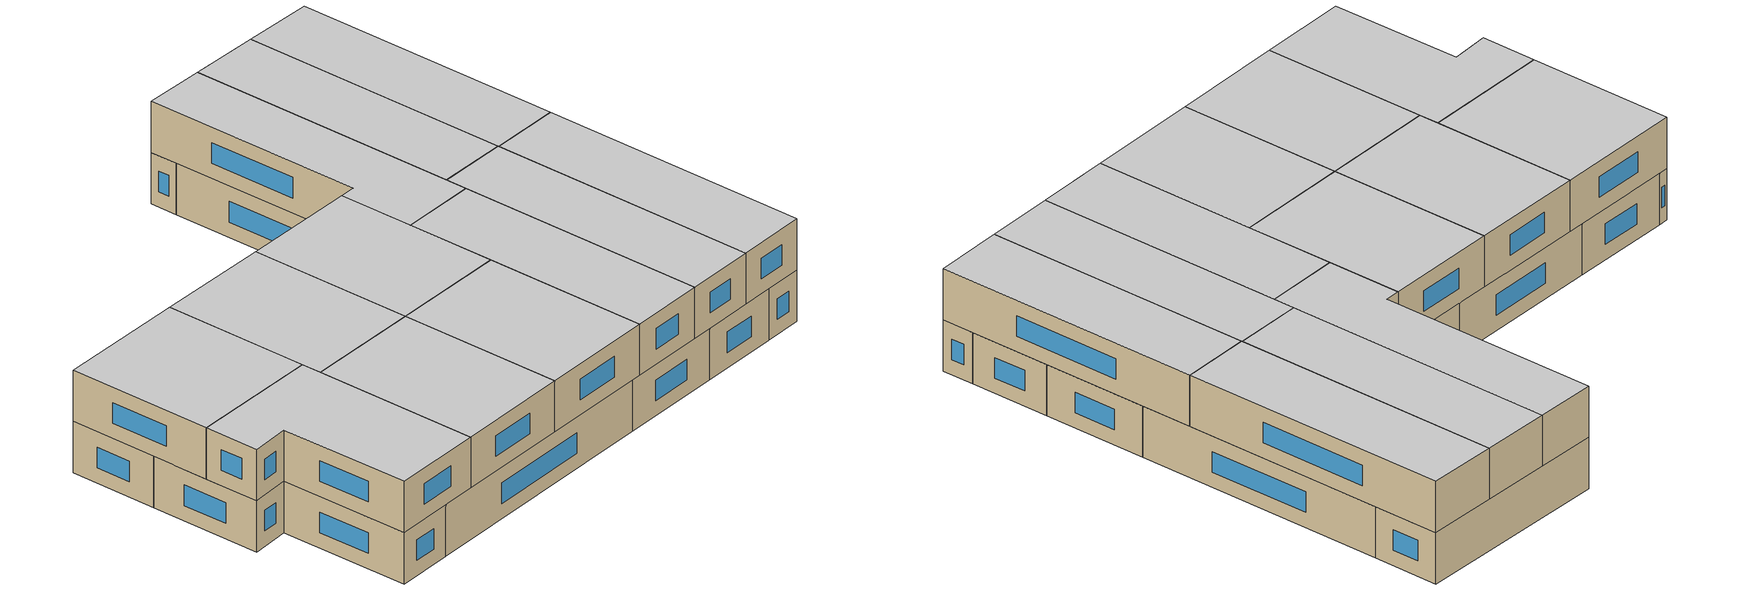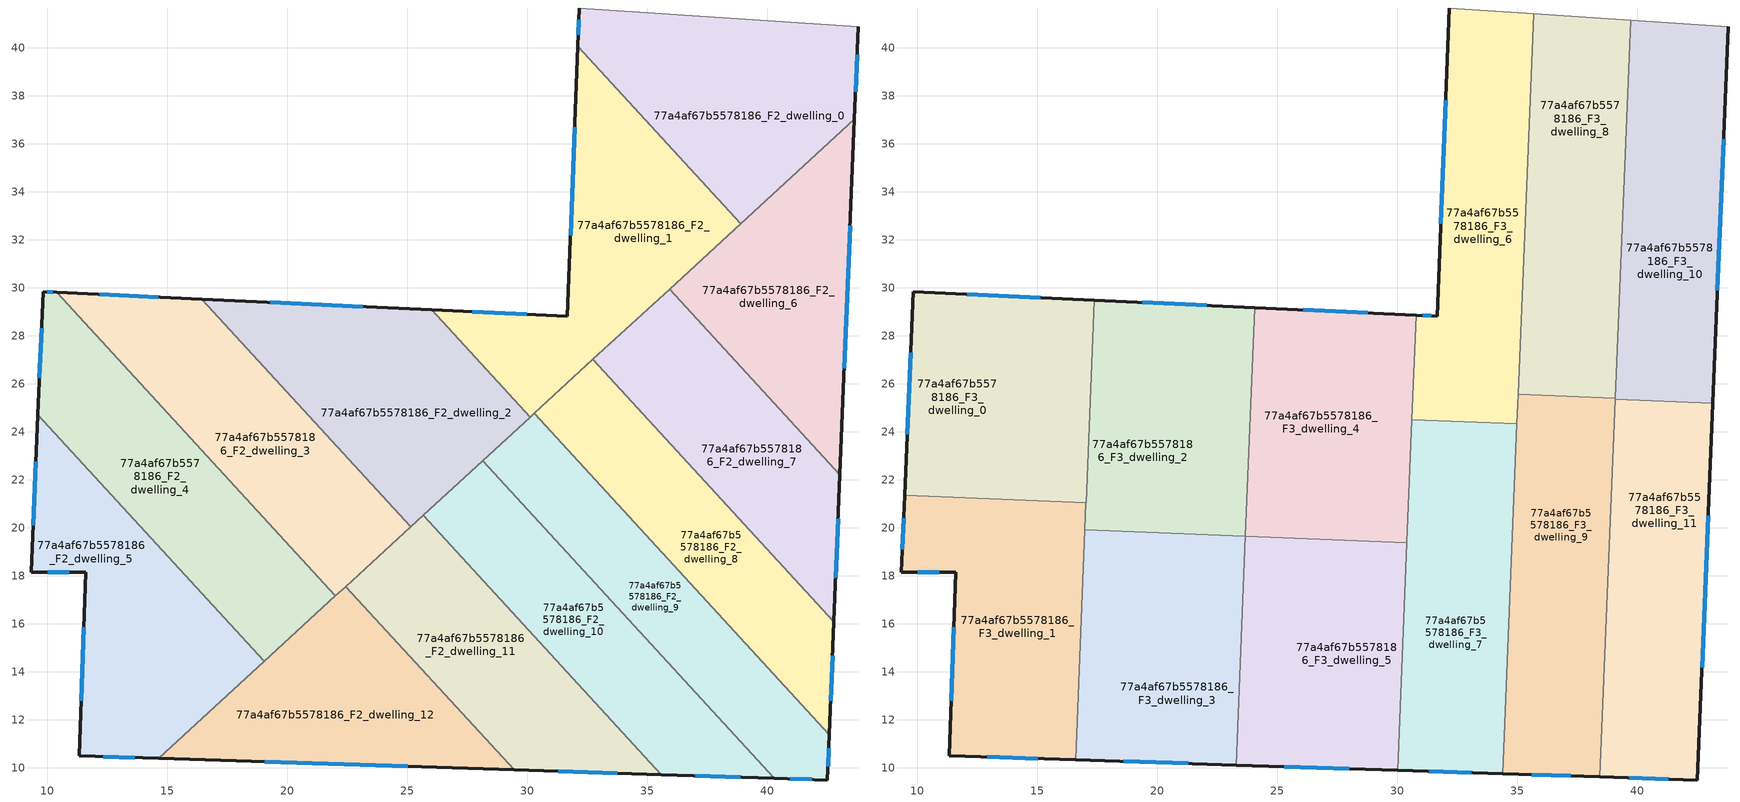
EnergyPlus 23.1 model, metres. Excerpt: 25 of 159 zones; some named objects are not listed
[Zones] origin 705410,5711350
77a4af67b5578186_F2_dwelling_0
 floor to 77a4af67b5578186_F1_dwelling_0 (EU_floor_Construction): 43.79,40.87 43.64,37.03 38.9,32.67 32.11,40.06 32.17,41.66 z6
 wall outside (EU_wall_Construction): 43.64,37.03 43.79,40.87 / 32.17,41.66 32.11,40.06 z6:9
 wall adiabatic (EU_wall_Construction): 43.79,40.87 32.17,41.66 z6:9
 wall to 77a4af67b5578186_F2_dwelling_1 (EU_wall_Construction): 32.11,40.06 38.9,32.67 z6:9
 wall to 77a4af67b5578186_F2_dwelling_6 (EU_wall_Construction): 38.9,32.67 43.64,37.03 z6:9
 window (EU_Window_Construction): 43.68,38.18 43.75,39.72 / 32.15,41.18 32.13,40.54 z6.9:8.1
77a4af67b5578186_F2_dwelling_1
 floor to 77a4af67b5578186_F1_dwelling_1 (EU_floor_Construction): 32.11,40.06 38.9,32.67 30.12,24.62 26.02,29.09 31.68,28.82 z6
 wall outside (EU_wall_Construction): 32.11,40.06 31.68,28.82 26.02,29.09 z6:9
 wall to 77a4af67b5578186_F2_dwelling_2 (EU_wall_Construction): 26.02,29.09 30.12,24.62 z6:9
 wall to 77a4af67b5578186_F2_dwelling_7 (EU_wall_Construction): 32.74,27.02 35.93,29.95 z6:9
 wall to 77a4af67b5578186_F2_dwelling_8 (EU_wall_Construction): 30.3,24.77 32.74,27.02 z6:9
 wall to 77a4af67b5578186_F2_dwelling_6 (EU_wall_Construction): 35.94,29.95 38.9,32.67 z6:9
 wall to 77a4af67b5578186_F2_dwelling_9 (EU_wall_Construction): 30.12,24.62 30.3,24.77 z6:9
 window (EU_Window_Construction): 31.98,36.7 31.81,32.19 / 29.98,28.9 27.71,29.01 z6.9:8.1
77a4af67b5578186_F2_dwelling_10
 floor to 77a4af67b5578186_F1_dwelling_10 (EU_floor_Construction): 28.14,22.8 40.3,9.57 35.59,9.72 25.67,20.52 z6
 wall outside (EU_wall_Construction): 35.59,9.72 40.3,9.57 z6:9
 wall to 77a4af67b5578186_F2_dwelling_9 (EU_wall_Construction): 40.3,9.57 28.14,22.8 z6:9
 wall to 77a4af67b5578186_F2_dwelling_11 (EU_wall_Construction): 25.67,20.52 35.59,9.72 z6:9
 wall to 77a4af67b5578186_F2_dwelling_2 (EU_wall_Construction): 28.14,22.8 25.67,20.52 z6:9
 window (EU_Window_Construction): 37,9.67 38.89,9.61 z6.9:8.1
 ceiling adiabatic (EU_roof_Construction): 40.29,9.57 38.52,11.5 38.45,9.63 z9
77a4af67b5578186_F2_dwelling_11
 floor to 77a4af67b5578186_F1_dwelling_11 (EU_floor_Construction): 25.67,20.52 35.59,9.72 29.45,9.92 22.44,17.56 z6
 wall outside (EU_wall_Construction): 29.45,9.92 35.59,9.72 z6:9
 wall to 77a4af67b5578186_F2_dwelling_12 (EU_wall_Construction): 22.44,17.56 29.45,9.92 z6:9
 wall to 77a4af67b5578186_F2_dwelling_3 (EU_wall_Construction): 25.15,20.05 22.44,17.56 z6:9
 wall to 77a4af67b5578186_F2_dwelling_2 (EU_wall_Construction): 25.67,20.52 25.15,20.05 z6:9
 window (EU_Window_Construction): 31.29,9.86 33.75,9.78 z6.9:8.1
 ceiling adiabatic (EU_roof_Construction): 35.59,9.72 30.25,15.53 30.02,9.9 z9
77a4af67b5578186_F2_dwelling_12
 floor to 77a4af67b5578186_F1_dwelling_12 (EU_floor_Construction): 22.44,17.56 29.45,9.92 14.64,10.4 z6
 wall outside (EU_wall_Construction): 14.64,10.4 29.45,9.92 z6:9
 wall to 77a4af67b5578186_F2_dwelling_5 (EU_wall_Construction): 19.05,14.44 14.64,10.4 z6:9
 wall to 77a4af67b5578186_F2_dwelling_4 (EU_wall_Construction): 22.01,17.17 19.05,14.44 z6:9
 wall to 77a4af67b5578186_F2_dwelling_3 (EU_wall_Construction): 22.44,17.56 22.01,17.17 z6:9
 window (EU_Window_Construction): 19.08,10.25 25.02,10.06 z6.9:8.1
 ceiling adiabatic (EU_roof_Construction): 16.6,10.33 16.68,12.27 14.64,10.4 z9
77a4af67b5578186_F2_dwelling_2
 floor to 77a4af67b5578186_F1_dwelling_2 (EU_floor_Construction): 26.02,29.09 30.12,24.62 25.15,20.05 16.44,29.54 z6
 wall outside (EU_wall_Construction): 26.02,29.09 16.44,29.54 z6:9
 wall to 77a4af67b5578186_F2_dwelling_3 (EU_wall_Construction): 16.44,29.54 25.15,20.05 z6:9
 wall to 77a4af67b5578186_F2_dwelling_9 (EU_wall_Construction): 28.14,22.8 30.13,24.62 z6:9
 window (EU_Window_Construction): 23.15,29.22 19.3,29.4 z6.9:8.1
 ceiling adiabatic (EU_roof_Construction): 30.12,24.62 26.02,29.09 24.07,29.18 23.76,21.56 25.15,20.05 z9
77a4af67b5578186_F2_dwelling_3
 floor to 77a4af67b5578186_F1_dwelling_3 (EU_floor_Construction): 16.44,29.54 25.15,20.05 22.01,17.17 10.39,29.82 z6
 wall outside (EU_wall_Construction): 16.44,29.54 10.39,29.82 z6:9
 wall to 77a4af67b5578186_F2_dwelling_4 (EU_wall_Construction): 10.39,29.82 22.01,17.17 z6:9
 window (EU_Window_Construction): 14.63,29.62 12.2,29.73 z6.9:8.1
 ceiling adiabatic (EU_roof_Construction): 23.64,18.66 23.68,19.64 19.58,19.81 22.01,17.17 z9
77a4af67b5578186_F2_dwelling_4
 floor to 77a4af67b5578186_F1_dwelling_4 (EU_floor_Construction): 10.39,29.82 22.01,17.17 19.05,14.44 9.62,24.71 9.83,29.84 z6
 wall outside (EU_wall_Construction): 10.39,29.82 9.83,29.84 9.62,24.71 z6:9
 wall to 77a4af67b5578186_F2_dwelling_5 (EU_wall_Construction): 9.62,24.71 19.05,14.44 z6:9
 window (EU_Window_Construction): 10.22,29.82 10,29.84 / 9.77,28.31 9.68,26.25 z6.9:8.1
 ceiling adiabatic (EU_roof_Construction): 22.01,17.17 19.58,19.81 16.99,19.92 16.86,16.82 19.05,14.44 z9
77a4af67b5578186_F2_dwelling_5
 floor to 77a4af67b5578186_F1_dwelling_5 (EU_floor_Construction): 9.62,24.71 19.05,14.44 14.64,10.4 11.35,10.5 11.61,18.16 9.34,18.14 z6
 wall outside (EU_wall_Construction): 9.62,24.71 9.34,18.14 11.61,18.16 11.35,10.5 14.64,10.4 z6:9
 window (EU_Window_Construction): 10.02,18.15 10.93,18.15 / 9.53,22.75 9.42,20.11 / 12.33,10.47 13.66,10.43 / 11.53,15.86 11.42,12.8 z6.9:8.1
 ceiling adiabatic (EU_roof_Construction): 19.05,14.44 16.86,16.82 16.68,12.27 z9
77a4af67b5578186_F2_dwelling_6
 floor to 77a4af67b5578186_F1_dwelling_6 (EU_floor_Construction): 43.64,37.03 43.03,22.22 35.94,29.95 z6
 wall outside (EU_wall_Construction): 43.03,22.22 43.64,37.03 z6:9
 wall to 77a4af67b5578186_F2_dwelling_7 (EU_wall_Construction): 35.94,29.95 43.03,22.22 z6:9
 window (EU_Window_Construction): 43.21,26.65 43.46,32.59 z6.9:8.1
77a4af67b5578186_F2_dwelling_7
 floor to 77a4af67b5578186_F1_dwelling_7 (EU_floor_Construction): 35.94,29.95 43.03,22.22 42.78,16.09 32.74,27.02 z6
 wall outside (EU_wall_Construction): 42.78,16.09 43.03,22.22 z6:9
 wall to 77a4af67b5578186_F2_dwelling_8 (EU_wall_Construction): 32.74,27.02 42.78,16.09 z6:9
 window (EU_Window_Construction): 42.86,17.93 42.96,20.39 z6.9:8.1
77a4af67b5578186_F2_dwelling_8
 floor to 77a4af67b5578186_F1_dwelling_8 (EU_floor_Construction): 32.74,27.02 42.78,16.09 42.59,11.38 30.3,24.77 z6
 wall outside (EU_wall_Construction): 42.59,11.38 42.78,16.09 z6:9
 wall to 77a4af67b5578186_F2_dwelling_9 (EU_wall_Construction): 30.3,24.77 42.59,11.38 z6:9
 window (EU_Window_Construction): 42.65,12.79 42.73,14.68 z6.9:8.1
 ceiling adiabatic (EU_roof_Construction): 38.69,15.63 38.88,20.34 35,24.56 34.81,19.86 z9; 30.61,24.43 30.64,25.09 30.3,24.77 z9
77a4af67b5578186_F2_dwelling_9
 floor to 77a4af67b5578186_F1_dwelling_9 (EU_floor_Construction): 30.3,24.77 42.59,11.38 42.51,9.5 40.3,9.57 28.14,22.8 z6
 wall outside (EU_wall_Construction): 40.3,9.57 42.51,9.5 42.59,11.38 z6:9
 window (EU_Window_Construction): 42.54,10.06 42.57,10.82 / 40.96,9.55 41.85,9.52 z6.9:8.1
 ceiling adiabatic (EU_roof_Construction): 30.44,20.29 30.61,24.43 30.3,24.77 28.14,22.8 z9
77a4af67b5578186_F3_dwelling_0
 floor to 77a4af67b5578186_F2_dwelling_4 (EU_floor_Construction): 10.39,29.82 17.1,22.52 17.04,21.05 12.82,21.22 9.62,24.71 9.83,29.84 z9
 floor to 77a4af67b5578186_F2_dwelling_3 (EU_floor_Construction): 16.44,29.54 17.34,28.55 17.1,22.52 10.39,29.82 z9
 floor to 77a4af67b5578186_F2_dwelling_5 (EU_floor_Construction): 9.62,24.71 12.82,21.22 9.48,21.36 z9
 floor to 77a4af67b5578186_F2_dwelling_2 (EU_floor_Construction): 17.38,29.49 17.34,28.55 16.44,29.54 z9
 wall outside (EU_wall_Construction): 17.38,29.49 9.83,29.84 9.48,21.36 z9:12
 wall to 77a4af67b5578186_F3_dwelling_1 (EU_wall_Construction): 9.48,21.36 17.04,21.05 z9:12
 wall to 77a4af67b5578186_F3_dwelling_2 (EU_wall_Construction): 17.04,21.05 17.38,29.49 z9:12
 window (EU_Window_Construction): 9.73,27.3 9.58,23.9 / 15.12,29.6 12.09,29.74 z9.9:11.1
 ceiling to 77a4af67b5578186_F4_dwelling_0 (EU_floor_Construction): 17.04,21.05 17.38,29.49 9.83,29.84 9.48,21.36 z12
77a4af67b5578186_F3_dwelling_1
 floor to 77a4af67b5578186_F2_dwelling_5 (EU_floor_Construction): 12.82,21.22 16.86,16.82 16.68,12.27 14.64,10.4 11.35,10.5 11.61,18.16 9.34,18.14 9.48,21.36 z9
 floor adiabatic (EU_floor_Construction): 16.68,12.27 16.6,10.33 14.64,10.4 z9
 floor to 77a4af67b5578186_F2_dwelling_4 (EU_floor_Construction): 17.04,21.05 16.86,16.82 12.82,21.22 z9
 wall outside (EU_wall_Construction): 9.48,21.36 9.34,18.14 11.61,18.16 11.35,10.5 16.6,10.33 z9:12
 wall to 77a4af67b5578186_F3_dwelling_3 (EU_wall_Construction): 16.6,10.33 16.99,19.92 z9:12
 wall to 77a4af67b5578186_F3_dwelling_2 (EU_wall_Construction): 16.99,19.92 17.04,21.05 z9:12
 window (EU_Window_Construction): 12.92,10.45 15.03,10.39 / 11.53,15.86 11.42,12.8 / 10.02,18.15 10.93,18.15 / 9.44,20.4 9.38,19.1 z9.9:11.1
 ceiling to 77a4af67b5578186_F4_dwelling_1 (EU_floor_Construction): 16.6,10.33 17.04,21.05 9.48,21.36 9.34,18.14 11.61,18.16 11.35,10.5 z12
77a4af67b5578186_F3_dwelling_10
 floor to 77a4af67b5578186_F2_dwelling_6 (EU_floor_Construction): 43.64,37.03 43.15,25.2 40.18,25.32 39.13,26.47 39.41,33.14 z9
 floor to 77a4af67b5578186_F2_dwelling_0 (EU_floor_Construction): 43.79,40.87 43.64,37.03 39.41,33.14 39.73,41.15 z9
 floor to 77a4af67b5578186_F2_dwelling_7 (EU_floor_Construction): 39.13,26.47 40.18,25.32 39.09,25.37 z9
 wall outside (EU_wall_Construction): 43.16,25.2 43.79,40.87 z9:12
 wall to 77a4af67b5578186_F3_dwelling_11 (EU_wall_Construction): 39.09,25.37 43.16,25.2 z9:12
 wall adiabatic (EU_wall_Construction): 43.79,40.87 39.73,41.15 z9:12
 wall to 77a4af67b5578186_F3_dwelling_8 (EU_wall_Construction): 39.73,41.15 39.09,25.41 z9:12
 wall to 77a4af67b5578186_F3_dwelling_9 (EU_wall_Construction): 39.09,25.41 39.09,25.37 z9:12
 window (EU_Window_Construction): 43.35,29.89 43.6,36.18 z9.9:11.1
 ceiling to 77a4af67b5578186_F4_dwelling_10 (EU_floor_Construction): 43.16,25.2 43.79,40.87 39.73,41.15 39.09,25.37 z12
77a4af67b5578186_F3_dwelling_11
 floor to 77a4af67b5578186_F2_dwelling_7 (EU_floor_Construction): 40.18,25.32 43.03,22.22 42.78,16.09 38.88,20.33 39.09,25.37 z9
 floor to 77a4af67b5578186_F2_dwelling_6 (EU_floor_Construction): 43.15,25.2 43.03,22.22 40.18,25.32 z9
 floor to 77a4af67b5578186_F2_dwelling_8 (EU_floor_Construction): 38.88,20.33 42.78,16.09 42.59,11.38 38.69,15.63 z9
 floor to 77a4af67b5578186_F2_dwelling_9 (EU_floor_Construction): 38.69,15.63 42.59,11.38 42.51,9.5 40.29,9.57 38.52,11.5 z9
 floor adiabatic (EU_floor_Construction): 38.52,11.5 40.29,9.57 38.45,9.63 z9
 wall outside (EU_wall_Construction): 38.45,9.63 42.51,9.5 43.16,25.2 z9:12
 wall to 77a4af67b5578186_F3_dwelling_9 (EU_wall_Construction): 39.09,25.37 38.45,9.63 z9:12
 window (EU_Window_Construction): 42.71,14.2 42.96,20.5 / 39.67,9.59 41.3,9.53 z9.9:11.1
 ceiling to 77a4af67b5578186_F4_dwelling_11 (EU_floor_Construction): 42.51,9.5 43.16,25.2 39.09,25.37 38.45,9.63 z12
77a4af67b5578186_F3_dwelling_2
 floor to 77a4af67b5578186_F2_dwelling_3 (EU_floor_Construction): 17.34,28.55 23.76,21.56 23.68,19.64 19.58,19.81 17.1,22.52 z9
 floor to 77a4af67b5578186_F2_dwelling_2 (EU_floor_Construction): 24.07,29.18 23.76,21.56 17.34,28.55 17.38,29.49 z9
 floor to 77a4af67b5578186_F2_dwelling_4 (EU_floor_Construction): 17.1,22.52 19.58,19.81 16.99,19.92 z9
 wall outside (EU_wall_Construction): 24.07,29.18 17.38,29.49 z9:12
 wall to 77a4af67b5578186_F3_dwelling_3 (EU_wall_Construction): 16.99,19.92 23.68,19.64 z9:12
 wall to 77a4af67b5578186_F3_dwelling_4 (EU_wall_Construction): 23.68,19.65 24.07,29.18 z9:12
 window (EU_Window_Construction): 22.07,29.27 19.38,29.4 z9.9:11.1
 ceiling to 77a4af67b5578186_F4_dwelling_2 (EU_floor_Construction): 23.68,19.64 24.07,29.18 17.38,29.49 16.99,19.92 z12
77a4af67b5578186_F3_dwelling_3
 floor to 77a4af67b5578186_F2_dwelling_12 (EU_floor_Construction): 22.44,17.56 23.55,16.35 23.29,10.12 16.6,10.33 16.68,12.27 z9
 floor to 77a4af67b5578186_F2_dwelling_11 (EU_floor_Construction): 23.64,18.66 23.55,16.35 22.44,17.56 z9
 floor adiabatic (EU_floor_Construction): 23.68,19.64 23.64,18.66 16.68,12.27 16.99,19.92 z9
 wall outside (EU_wall_Construction): 16.6,10.33 23.29,10.12 z9:12
 wall to 77a4af67b5578186_F3_dwelling_5 (EU_wall_Construction): 23.29,10.12 23.68,19.64 z9:12
 window (EU_Window_Construction): 18.6,10.27 21.29,10.18 z9.9:11.1
 ceiling to 77a4af67b5578186_F4_dwelling_3 (EU_floor_Construction): 23.29,10.12 23.68,19.64 16.99,19.92 16.6,10.33 z12
77a4af67b5578186_F3_dwelling_4
 floor to 77a4af67b5578186_F2_dwelling_1 (EU_floor_Construction): 30.79,28.86 30.64,25.09 30.12,24.62 26.02,29.09 z9
 floor to 77a4af67b5578186_F2_dwelling_11 (EU_floor_Construction): 25.67,20.52 26.57,19.53 24.68,19.61 z9
 floor to 77a4af67b5578186_F2_dwelling_10 (EU_floor_Construction): 28.14,22.8 30.44,20.29 30.41,19.38 26.57,19.53 25.67,20.52 z9
 floor to 77a4af67b5578186_F2_dwelling_3 (EU_floor_Construction): 23.76,21.56 25.15,20.05 24.67,19.61 23.68,19.65 z9
 floor adiabatic (EU_floor_Construction): 30.64,25.09 30.44,20.29 28.14,22.8 24.67,19.61 25.15,20.05 23.76,21.56 23.68,19.65 24.07,29.18 26.02,29.09 30.12,24.62 z9
 wall outside (EU_wall_Construction): 30.79,28.86 24.07,29.18 z9:12
 wall to 77a4af67b5578186_F3_dwelling_5 (EU_wall_Construction): 23.68,19.65 30.41,19.38 z9:12
 wall to 77a4af67b5578186_F3_dwelling_7 (EU_wall_Construction): 30.4,19.38 30.61,24.51 z9:12
 wall to 77a4af67b5578186_F3_dwelling_6 (EU_wall_Construction): 30.62,24.51 30.79,28.86 z9:12
 window (EU_Window_Construction): 28.78,28.96 26.08,29.08 z9.9:11.1
 ceiling to 77a4af67b5578186_F4_dwelling_4 (EU_floor_Construction): 30.41,19.38 30.79,28.86 24.07,29.18 23.68,19.65 z12
77a4af67b5578186_F3_dwelling_5
 floor to 77a4af67b5578186_F2_dwelling_11 (EU_floor_Construction): 26.57,19.53 30.25,15.53 30.02,9.9 29.45,9.92 23.55,16.35 23.64,18.66 24.68,19.61 z9
 floor to 77a4af67b5578186_F2_dwelling_10 (EU_floor_Construction): 30.41,19.38 30.25,15.53 26.57,19.53 z9
 floor to 77a4af67b5578186_F2_dwelling_3 (EU_floor_Construction): 24.68,19.61 23.64,18.66 23.68,19.65 z9
 floor to 77a4af67b5578186_F2_dwelling_12 (EU_floor_Construction): 23.55,16.35 29.45,9.92 23.29,10.12 z9
 wall outside (EU_wall_Construction): 23.29,10.12 30.02,9.9 z9:12
 wall to 77a4af67b5578186_F3_dwelling_7 (EU_wall_Construction): 30.02,9.9 30.4,19.38 z9:12
 window (EU_Window_Construction): 25.31,10.05 28,9.97 z9.9:11.1
 ceiling to 77a4af67b5578186_F4_dwelling_5 (EU_floor_Construction): 30.02,9.9 30.41,19.38 23.68,19.65 23.29,10.12 z12
77a4af67b5578186_F3_dwelling_6
 floor to 77a4af67b5578186_F2_dwelling_1 (EU_floor_Construction): 32.11,40.06 35.49,36.38 35.2,29.27 30.64,25.09 30.79,28.86 31.68,28.82 z9
 floor to 77a4af67b5578186_F2_dwelling_8 (EU_floor_Construction): 32.74,27.02 35,24.56 34.99,24.33 30.61,24.51 30.64,25.09 z9
 floor to 77a4af67b5578186_F2_dwelling_0 (EU_floor_Construction): 35.69,41.42 35.49,36.38 32.11,40.06 32.17,41.66 z9
 floor to 77a4af67b5578186_F2_dwelling_7 (EU_floor_Construction): 35.2,29.27 35,24.56 32.74,27.02 z9
 wall outside (EU_wall_Construction): 32.17,41.66 31.68,28.82 30.79,28.86 z9:12
 wall adiabatic (EU_wall_Construction): 35.69,41.42 32.17,41.66 z9:12
 wall to 77a4af67b5578186_F3_dwelling_7 (EU_wall_Construction): 30.61,24.51 34.99,24.33 z9:12
 wall to 77a4af67b5578186_F3_dwelling_8 (EU_wall_Construction): 35.04,25.57 35.69,41.42 z9:12
 wall to 77a4af67b5578186_F3_dwelling_9 (EU_wall_Construction): 34.99,24.33 35.04,25.57 z9:12
 window (EU_Window_Construction): 31.41,28.84 31.06,28.85 / 32.02,37.82 31.83,32.67 z9.9:11.1
 ceiling to 77a4af67b5578186_F4_dwelling_6 (EU_floor_Construction): 34.99,24.33 35.69,41.42 32.17,41.66 31.68,28.82 30.79,28.86 30.61,24.51 z12
77a4af67b5578186_F3_dwelling_7
 floor to 77a4af67b5578186_F2_dwelling_10 (EU_floor_Construction): 30.44,20.29 34.64,15.72 34.45,10.96 30.25,15.53 z9
 floor to 77a4af67b5578186_F2_dwelling_9 (EU_floor_Construction): 30.61,24.43 34.81,19.86 34.64,15.72 30.44,20.29 z9
 floor adiabatic (EU_floor_Construction): 30.25,15.53 34.45,10.96 34.4,9.76 30.02,9.9 z9
 floor to 77a4af67b5578186_F2_dwelling_8 (EU_floor_Construction): 34.99,24.33 34.81,19.86 30.61,24.43 30.61,24.51 z9
 wall outside (EU_wall_Construction): 30.02,9.9 34.4,9.76 z9:12
 wall to 77a4af67b5578186_F3_dwelling_9 (EU_wall_Construction): 34.4,9.76 34.99,24.33 z9:12
 window (EU_Window_Construction): 31.33,9.86 33.09,9.8 z9.9:11.1
 ceiling to 77a4af67b5578186_F4_dwelling_7 (EU_floor_Construction): 34.4,9.76 34.99,24.33 30.61,24.51 30.02,9.9 z12
77a4af67b5578186_F3_dwelling_8
 floor to 77a4af67b5578186_F2_dwelling_0 (EU_floor_Construction): 39.73,41.15 39.41,33.14 38.9,32.67 35.49,36.38 35.69,41.42 z9
 floor to 77a4af67b5578186_F2_dwelling_1 (EU_floor_Construction): 35.49,36.38 38.9,32.67 35.2,29.27 z9
 floor to 77a4af67b5578186_F2_dwelling_6 (EU_floor_Construction): 39.41,33.14 39.13,26.47 35.94,29.95 z9
 floor to 77a4af67b5578186_F2_dwelling_7 (EU_floor_Construction): 35.94,29.95 39.13,26.47 39.09,25.41 35.05,25.57 35.2,29.27 z9
 wall to 77a4af67b5578186_F3_dwelling_9 (EU_wall_Construction): 35.05,25.57 39.09,25.41 z9:12
 wall adiabatic (EU_wall_Construction): 39.73,41.15 35.69,41.42 z9:12
 ceiling to 77a4af67b5578186_F4_dwelling_8 (EU_floor_Construction): 39.09,25.41 39.73,41.15 35.69,41.42 35.05,25.57 z12
77a4af67b5578186_F3_dwelling_9
 floor to 77a4af67b5578186_F2_dwelling_10 (EU_floor_Construction): 34.64,15.72 38.52,11.5 38.45,9.63 35.59,9.72 34.45,10.96 z9
 floor to 77a4af67b5578186_F2_dwelling_9 (EU_floor_Construction): 34.81,19.86 38.69,15.63 38.52,11.5 34.64,15.72 z9
 floor to 77a4af67b5578186_F2_dwelling_7 (EU_floor_Construction): 39.09,25.41 38.88,20.34 35,24.56 35.05,25.57 z9
 floor adiabatic (EU_floor_Construction): 35,24.56 38.88,20.34 38.69,15.63 34.81,19.86 34.45,10.96 35.59,9.72 34.4,9.76 z9
 wall outside (EU_wall_Construction): 34.4,9.76 38.45,9.63 z9:12
 window (EU_Window_Construction): 35.61,9.72 37.24,9.67 z9.9:11.1
 ceiling to 77a4af67b5578186_F4_dwelling_9 (EU_floor_Construction): 38.45,9.63 39.09,25.41 35.05,25.57 34.4,9.76 z12
[Building]
EU S2 Campaign: North Axis=0; Terrain=City; Solar Distribution=FullExterior
[Site:Location]
London: Latitude=51.5; Longitude=-0.5; Time Zone=0; Elevation=25
[SizingPeriod:WeatherFileDays]
AnnualSizingPeriod: Begin Month=1; Begin Day of Month=1; End Month=12; End Day of Month=31; Day of Week for Start Day=Monday; Use Weather File Daylight Saving Period=No; Use Weather File Rain and Snow Indicators=No
[MATERIAL]
EU_InternalMass_Material: Roughness=MediumRough; Thickness=0.1; Conductivity=1; Density=1800; Specific Heat=900; Thermal Absorptance=0.9; Solar Absorptance=0.7; Visible Absorptance=0.7
[MATERIAL:NOMASS] Roughness=MediumRough; Thermal Absorptance=0.9; Solar Absorptance=0.7; Visible Absorptance=0.7
Name | Thermal Resistance
EU_wall_NoMass | 1.04674
EU_roof_NoMass | 4.32442
EU_floor_NoMass | 2.04616
[WINDOWMATERIAL:SIMPLEGLAZINGSYSTEM]
EU_Window_SimpleGlazing: UFactor=4.25843; Solar Heat Gain Coefficient=0.85; Visible Transmittance=0.85
[CONSTRUCTION]
EU_wall_Construction: EU_wall_NoMass
EU_roof_Construction: EU_roof_NoMass
EU_floor_Construction: EU_floor_NoMass
EU_Window_Construction: EU_Window_SimpleGlazing
EU_InternalMass_Construction: EU_InternalMass_Material
[ZONE] Type=1; Multiplier=1; Ceiling Height=autocalculate; Floor Area=autocalculate; Part of Total Floor Area=Yes
Name | Volume
77a4af67b5578186_F2_dwelling_0 | 192.06
77a4af67b5578186_F3_dwelling_0 | 192.081
77a4af67b5578186_F2_dwelling_1 | 192.079
77a4af67b5578186_F3_dwelling_1 | 192.085
77a4af67b5578186_F2_dwelling_10; 77a4af67b5578186_F2_dwelling_12 | 164.649
77a4af67b5578186_F3_dwelling_10 | 192.09
77a4af67b5578186_F2_dwelling_11 | 164.636
77a4af67b5578186_F3_dwelling_11 | 192.076
77a4af67b5578186_F2_dwelling_2 | 192.068
77a4af67b5578186_F3_dwelling_2; 77a4af67b5578186_F2_dwelling_3 | 192.092
77a4af67b5578186_F3_dwelling_3 | 192.078
77a4af67b5578186_F2_dwelling_4 | 192.08
77a4af67b5578186_F3_dwelling_4 | 192.07
77a4af67b5578186_F2_dwelling_5; 77a4af67b5578186_F3_dwelling_6 | 192.056
77a4af67b5578186_F3_dwelling_5 | 192.069
77a4af67b5578186_F2_dwelling_6 | 164.621
77a4af67b5578186_F2_dwelling_7 | 164.643
77a4af67b5578186_F3_dwelling_7 | 192.053
77a4af67b5578186_F2_dwelling_8 | 164.619
77a4af67b5578186_F3_dwelling_8 | 192.045
77a4af67b5578186_F2_dwelling_9 | 164.658
77a4af67b5578186_F3_dwelling_9 | 192.064
[INTERNALMASS] Construction=EU_InternalMass_Construction
Name | Zone or ZoneList | Surface Area
77a4af67b5578186_F2_dwelling_0_EU_InternalMass | 77a4af67b5578186_F2_dwelling_0 | 64.0197
77a4af67b5578186_F2_dwelling_1_EU_InternalMass | 77a4af67b5578186_F2_dwelling_1 | 64.0261
77a4af67b5578186_F2_dwelling_2_EU_InternalMass | 77a4af67b5578186_F2_dwelling_2 | 64.023
77a4af67b5578186_F2_dwelling_3_EU_InternalMass | 77a4af67b5578186_F2_dwelling_3 | 64.0305
77a4af67b5578186_F2_dwelling_4_EU_InternalMass | 77a4af67b5578186_F2_dwelling_4 | 64.027
77a4af67b5578186_F2_dwelling_5_EU_InternalMass | 77a4af67b5578186_F2_dwelling_5 | 64.0182
77a4af67b5578186_F2_dwelling_6_EU_InternalMass | 77a4af67b5578186_F2_dwelling_6 | 54.8739
77a4af67b5578186_F2_dwelling_7_EU_InternalMass | 77a4af67b5578186_F2_dwelling_7 | 54.8813
77a4af67b5578186_F2_dwelling_8_EU_InternalMass | 77a4af67b5578186_F2_dwelling_8 | 54.8726
77a4af67b5578186_F2_dwelling_9_EU_InternalMass | 77a4af67b5578186_F2_dwelling_9 | 54.886
77a4af67b5578186_F2_dwelling_10_EU_InternalMass | 77a4af67b5578186_F2_dwelling_10 | 54.8835
77a4af67b5578186_F2_dwelling_11_EU_InternalMass | 77a4af67b5578186_F2_dwelling_11 | 54.8787
77a4af67b5578186_F2_dwelling_12_EU_InternalMass | 77a4af67b5578186_F2_dwelling_12 | 54.8832
77a4af67b5578186_F3_dwelling_0_EU_InternalMass | 77a4af67b5578186_F3_dwelling_0 | 64.0267
77a4af67b5578186_F3_dwelling_1_EU_InternalMass | 77a4af67b5578186_F3_dwelling_1 | 64.0281
77a4af67b5578186_F3_dwelling_2_EU_InternalMass | 77a4af67b5578186_F3_dwelling_2 | 64.0305
77a4af67b5578186_F3_dwelling_3_EU_InternalMass | 77a4af67b5578186_F3_dwelling_3 | 64.026
77a4af67b5578186_F3_dwelling_4_EU_InternalMass | 77a4af67b5578186_F3_dwelling_4 | 64.0257
77a4af67b5578186_F3_dwelling_5_EU_InternalMass | 77a4af67b5578186_F3_dwelling_5 | 64.0233
77a4af67b5578186_F3_dwelling_6_EU_InternalMass | 77a4af67b5578186_F3_dwelling_6 | 64.0185
77a4af67b5578186_F3_dwelling_7_EU_InternalMass | 77a4af67b5578186_F3_dwelling_7 | 64.018
77a4af67b5578186_F3_dwelling_8_EU_InternalMass | 77a4af67b5578186_F3_dwelling_8 | 64.0146
77a4af67b5578186_F3_dwelling_9_EU_InternalMass | 77a4af67b5578186_F3_dwelling_9 | 64.0217
77a4af67b5578186_F3_dwelling_10_EU_InternalMass | 77a4af67b5578186_F3_dwelling_10 | 64.03
77a4af67b5578186_F3_dwelling_11_EU_InternalMass | 77a4af67b5578186_F3_dwelling_11 | 64.0256
[OTHEREQUIPMENT] Fuel Type=Electricity; Design Level Calculation Method=Watts/Area; Power per Zone Floor Area=1; Fraction Latent=0; Fraction Radiant=0; Fraction Lost=0; Carbon Dioxide Generation Rate=0; EndUse Subcategory=EU_Step8_InternalGains
Name | Zone or ZoneList or Space or SpaceList | Schedule
EU_Step8_InternalGain_77a4af67b5578186_F2_dwelling_0_f000 | 77a4af67b5578186_F2_dwelling_0 | EU_Step8_GainSchedule_77a4af67b5578186_F2_dwelling_0_f000
EU_Step8_InternalGain_77a4af67b5578186_F2_dwelling_1_f000 | 77a4af67b5578186_F2_dwelling_1 | EU_Step8_GainSchedule_77a4af67b5578186_F2_dwelling_1_f000
EU_Step8_InternalGain_77a4af67b5578186_F2_dwelling_2_f000 | 77a4af67b5578186_F2_dwelling_2 | EU_Step8_GainSchedule_77a4af67b5578186_F2_dwelling_2_f000
EU_Step8_InternalGain_77a4af67b5578186_F2_dwelling_3_f000 | 77a4af67b5578186_F2_dwelling_3 | EU_Step8_GainSchedule_77a4af67b5578186_F2_dwelling_3_f000
EU_Step8_InternalGain_77a4af67b5578186_F2_dwelling_4_f000 | 77a4af67b5578186_F2_dwelling_4 | EU_Step8_GainSchedule_77a4af67b5578186_F2_dwelling_4_f000
EU_Step8_InternalGain_77a4af67b5578186_F2_dwelling_5_f000 | 77a4af67b5578186_F2_dwelling_5 | EU_Step8_GainSchedule_77a4af67b5578186_F2_dwelling_5_f000
EU_Step8_InternalGain_77a4af67b5578186_F2_dwelling_6_f000 | 77a4af67b5578186_F2_dwelling_6 | EU_Step8_GainSchedule_77a4af67b5578186_F2_dwelling_6_f000
EU_Step8_InternalGain_77a4af67b5578186_F2_dwelling_7_f000 | 77a4af67b5578186_F2_dwelling_7 | EU_Step8_GainSchedule_77a4af67b5578186_F2_dwelling_7_f000
EU_Step8_InternalGain_77a4af67b5578186_F2_dwelling_8_f000 | 77a4af67b5578186_F2_dwelling_8 | EU_Step8_GainSchedule_77a4af67b5578186_F2_dwelling_8_f000
EU_Step8_InternalGain_77a4af67b5578186_F2_dwelling_9_f000 | 77a4af67b5578186_F2_dwelling_9 | EU_Step8_GainSchedule_77a4af67b5578186_F2_dwelling_9_f000
EU_Step8_InternalGain_77a4af67b5578186_F2_dwelling_10_f000 | 77a4af67b5578186_F2_dwelling_10 | EU_Step8_GainSchedule_77a4af67b5578186_F2_dwelling_10_f000
EU_Step8_InternalGain_77a4af67b5578186_F2_dwelling_11_f000 | 77a4af67b5578186_F2_dwelling_11 | EU_Step8_GainSchedule_77a4af67b5578186_F2_dwelling_11_f000
EU_Step8_InternalGain_77a4af67b5578186_F2_dwelling_12_f000 | 77a4af67b5578186_F2_dwelling_12 | EU_Step8_GainSchedule_77a4af67b5578186_F2_dwelling_12_f000
EU_Step8_InternalGain_77a4af67b5578186_F3_dwelling_0_f000 | 77a4af67b5578186_F3_dwelling_0 | EU_Step8_GainSchedule_77a4af67b5578186_F3_dwelling_0_f000
EU_Step8_InternalGain_77a4af67b5578186_F3_dwelling_1_f000 | 77a4af67b5578186_F3_dwelling_1 | EU_Step8_GainSchedule_77a4af67b5578186_F3_dwelling_1_f000
EU_Step8_InternalGain_77a4af67b5578186_F3_dwelling_2_f000 | 77a4af67b5578186_F3_dwelling_2 | EU_Step8_GainSchedule_77a4af67b5578186_F3_dwelling_2_f000
EU_Step8_InternalGain_77a4af67b5578186_F3_dwelling_3_f000 | 77a4af67b5578186_F3_dwelling_3 | EU_Step8_GainSchedule_77a4af67b5578186_F3_dwelling_3_f000
EU_Step8_InternalGain_77a4af67b5578186_F3_dwelling_4_f000 | 77a4af67b5578186_F3_dwelling_4 | EU_Step8_GainSchedule_77a4af67b5578186_F3_dwelling_4_f000
EU_Step8_InternalGain_77a4af67b5578186_F3_dwelling_5_f000 | 77a4af67b5578186_F3_dwelling_5 | EU_Step8_GainSchedule_77a4af67b5578186_F3_dwelling_5_f000
EU_Step8_InternalGain_77a4af67b5578186_F3_dwelling_6_f000 | 77a4af67b5578186_F3_dwelling_6 | EU_Step8_GainSchedule_77a4af67b5578186_F3_dwelling_6_f000
EU_Step8_InternalGain_77a4af67b5578186_F3_dwelling_7_f000 | 77a4af67b5578186_F3_dwelling_7 | EU_Step8_GainSchedule_77a4af67b5578186_F3_dwelling_7_f000
EU_Step8_InternalGain_77a4af67b5578186_F3_dwelling_8_f000 | 77a4af67b5578186_F3_dwelling_8 | EU_Step8_GainSchedule_77a4af67b5578186_F3_dwelling_8_f000
EU_Step8_InternalGain_77a4af67b5578186_F3_dwelling_9_f000 | 77a4af67b5578186_F3_dwelling_9 | EU_Step8_GainSchedule_77a4af67b5578186_F3_dwelling_9_f000
EU_Step8_InternalGain_77a4af67b5578186_F3_dwelling_10_f000 | 77a4af67b5578186_F3_dwelling_10 | EU_Step8_GainSchedule_77a4af67b5578186_F3_dwelling_10_f000
EU_Step8_InternalGain_77a4af67b5578186_F3_dwelling_11_f000 | 77a4af67b5578186_F3_dwelling_11 | EU_Step8_GainSchedule_77a4af67b5578186_F3_dwelling_11_f000
[ZONEVENTILATION:DESIGNFLOWRATE] Schedule=EU_AlwaysOn; Design Flow Rate Calculation Method=AirChanges/Hour; Air Changes per Hour=0.488719; Ventilation Type=Natural; Fan Pressure Rise=0; Fan Total Efficiency=1; Constant Term Coefficient=1; Temperature Term Coefficient=0; Velocity Term Coefficient=0; Velocity Squared Term Coefficient=0; Minimum Indoor Temperature=-100; Maximum Indoor Temperature=100; Delta Temperature=-100; Minimum Outdoor Temperature=-100; Maximum Outdoor Temperature=100; Maximum Wind Speed=40
Name | Zone or ZoneList or Space or SpaceList
EU_ConstantAir_77a4af67b5578186_F2_dwelling_0 | 77a4af67b5578186_F2_dwelling_0
EU_ConstantAir_77a4af67b5578186_F2_dwelling_1 | 77a4af67b5578186_F2_dwelling_1
EU_ConstantAir_77a4af67b5578186_F2_dwelling_2 | 77a4af67b5578186_F2_dwelling_2
EU_ConstantAir_77a4af67b5578186_F2_dwelling_3 | 77a4af67b5578186_F2_dwelling_3
EU_ConstantAir_77a4af67b5578186_F2_dwelling_4 | 77a4af67b5578186_F2_dwelling_4
EU_ConstantAir_77a4af67b5578186_F2_dwelling_5 | 77a4af67b5578186_F2_dwelling_5
EU_ConstantAir_77a4af67b5578186_F2_dwelling_6 | 77a4af67b5578186_F2_dwelling_6
EU_ConstantAir_77a4af67b5578186_F2_dwelling_7 | 77a4af67b5578186_F2_dwelling_7
EU_ConstantAir_77a4af67b5578186_F2_dwelling_8 | 77a4af67b5578186_F2_dwelling_8
EU_ConstantAir_77a4af67b5578186_F2_dwelling_9 | 77a4af67b5578186_F2_dwelling_9
EU_ConstantAir_77a4af67b5578186_F2_dwelling_10 | 77a4af67b5578186_F2_dwelling_10
EU_ConstantAir_77a4af67b5578186_F2_dwelling_11 | 77a4af67b5578186_F2_dwelling_11
EU_ConstantAir_77a4af67b5578186_F2_dwelling_12 | 77a4af67b5578186_F2_dwelling_12
EU_ConstantAir_77a4af67b5578186_F3_dwelling_0 | 77a4af67b5578186_F3_dwelling_0
EU_ConstantAir_77a4af67b5578186_F3_dwelling_1 | 77a4af67b5578186_F3_dwelling_1
EU_ConstantAir_77a4af67b5578186_F3_dwelling_2 | 77a4af67b5578186_F3_dwelling_2
EU_ConstantAir_77a4af67b5578186_F3_dwelling_3 | 77a4af67b5578186_F3_dwelling_3
EU_ConstantAir_77a4af67b5578186_F3_dwelling_4 | 77a4af67b5578186_F3_dwelling_4
EU_ConstantAir_77a4af67b5578186_F3_dwelling_5 | 77a4af67b5578186_F3_dwelling_5
EU_ConstantAir_77a4af67b5578186_F3_dwelling_6 | 77a4af67b5578186_F3_dwelling_6
EU_ConstantAir_77a4af67b5578186_F3_dwelling_7 | 77a4af67b5578186_F3_dwelling_7
EU_ConstantAir_77a4af67b5578186_F3_dwelling_8 | 77a4af67b5578186_F3_dwelling_8
EU_ConstantAir_77a4af67b5578186_F3_dwelling_9 | 77a4af67b5578186_F3_dwelling_9
EU_ConstantAir_77a4af67b5578186_F3_dwelling_10 | 77a4af67b5578186_F3_dwelling_10
EU_ConstantAir_77a4af67b5578186_F3_dwelling_11 | 77a4af67b5578186_F3_dwelling_11
[HVACTEMPLATE:ZONE:IDEALLOADSAIRSYSTEM] System Availability Schedule=EU_AlwaysOn; Maximum Heating Supply Air Temperature=50; Minimum Cooling Supply Air Temperature=13; Maximum Heating Supply Air Humidity Ratio=0.0156; Minimum Cooling Supply Air Humidity Ratio=0.0077; Heating Limit=NoLimit; Cooling Limit=NoLimit; Heating Availability Schedule=EU_AlwaysOn; Cooling Availability Schedule=EU_CoolingOff; Dehumidification Control Type=ConstantSensibleHeatRatio; Cooling Sensible Heat Ratio=0.7; Dehumidification Setpoint=60; Humidification Control Type=None; Humidification Setpoint=30; Outdoor Air Method=None; Outdoor Air Flow Rate per Person=0.00944; Outdoor Air Flow Rate per Zone Floor Area=0; Outdoor Air Flow Rate per Zone=0; Demand Controlled Ventilation Type=None; Outdoor Air Economizer Type=NoEconomizer; Heat Recovery Type=None; Sensible Heat Recovery Effectiveness=0.7; Latent Heat Recovery Effectiveness=0.65
Name | Template Thermostat
77a4af67b5578186_F2_dwelling_0 | EU_HeatOnly_77a4af67b5578186_F2_dwelling_0
77a4af67b5578186_F2_dwelling_1 | EU_HeatOnly_77a4af67b5578186_F2_dwelling_1
77a4af67b5578186_F2_dwelling_2 | EU_HeatOnly_77a4af67b5578186_F2_dwelling_2
77a4af67b5578186_F2_dwelling_3 | EU_HeatOnly_77a4af67b5578186_F2_dwelling_3
77a4af67b5578186_F2_dwelling_4 | EU_HeatOnly_77a4af67b5578186_F2_dwelling_4
77a4af67b5578186_F2_dwelling_5 | EU_HeatOnly_77a4af67b5578186_F2_dwelling_5
77a4af67b5578186_F2_dwelling_6 | EU_HeatOnly_77a4af67b5578186_F2_dwelling_6
77a4af67b5578186_F2_dwelling_7 | EU_HeatOnly_77a4af67b5578186_F2_dwelling_7
77a4af67b5578186_F2_dwelling_8 | EU_HeatOnly_77a4af67b5578186_F2_dwelling_8
77a4af67b5578186_F2_dwelling_9 | EU_HeatOnly_77a4af67b5578186_F2_dwelling_9
77a4af67b5578186_F2_dwelling_10 | EU_HeatOnly_77a4af67b5578186_F2_dwelling_10
77a4af67b5578186_F2_dwelling_11 | EU_HeatOnly_77a4af67b5578186_F2_dwelling_11
77a4af67b5578186_F2_dwelling_12 | EU_HeatOnly_77a4af67b5578186_F2_dwelling_12
77a4af67b5578186_F3_dwelling_0 | EU_HeatOnly_77a4af67b5578186_F3_dwelling_0
77a4af67b5578186_F3_dwelling_1 | EU_HeatOnly_77a4af67b5578186_F3_dwelling_1
77a4af67b5578186_F3_dwelling_2 | EU_HeatOnly_77a4af67b5578186_F3_dwelling_2
77a4af67b5578186_F3_dwelling_3 | EU_HeatOnly_77a4af67b5578186_F3_dwelling_3
77a4af67b5578186_F3_dwelling_4 | EU_HeatOnly_77a4af67b5578186_F3_dwelling_4
77a4af67b5578186_F3_dwelling_5 | EU_HeatOnly_77a4af67b5578186_F3_dwelling_5
77a4af67b5578186_F3_dwelling_6 | EU_HeatOnly_77a4af67b5578186_F3_dwelling_6
77a4af67b5578186_F3_dwelling_7 | EU_HeatOnly_77a4af67b5578186_F3_dwelling_7
77a4af67b5578186_F3_dwelling_8 | EU_HeatOnly_77a4af67b5578186_F3_dwelling_8
77a4af67b5578186_F3_dwelling_9 | EU_HeatOnly_77a4af67b5578186_F3_dwelling_9
77a4af67b5578186_F3_dwelling_10 | EU_HeatOnly_77a4af67b5578186_F3_dwelling_10
77a4af67b5578186_F3_dwelling_11 | EU_HeatOnly_77a4af67b5578186_F3_dwelling_11
[SIZING:ZONE] Zone Cooling Design Supply Air Temperature Input Method=SupplyAirTemperature; Zone Cooling Design Supply Air Temperature=13; Zone Heating Design Supply Air Temperature Input Method=SupplyAirTemperature; Zone Heating Design Supply Air Temperature=50; Zone Cooling Design Supply Air Humidity Ratio=0.008; Zone Heating Design Supply Air Humidity Ratio=0.008; Cooling Design Air Flow Method=DesignDay; Cooling Design Air Flow Rate=0; Cooling Minimum Air Flow per Zone Floor Area=0.000762; Cooling Minimum Air Flow=0; Cooling Minimum Air Flow Fraction=0.2; Heating Design Air Flow Method=DesignDay; Heating Design Air Flow Rate=0; Heating Maximum Air Flow per Zone Floor Area=0.002032; Heating Maximum Air Flow=0.141576; Heating Maximum Air Flow Fraction=0.3; Account for Dedicated Outdoor Air System=No; Dedicated Outdoor Air System Control Strategy=NeutralSupplyAir; Dedicated Outdoor Air Low Setpoint Temperature for Design=autosize; Dedicated Outdoor Air High Setpoint Temperature for Design=autosize; Zone Load Sizing Method=Sensible Load Only No Latent Load; Zone Latent Cooling Design Supply Air Humidity Ratio Input Method=HumidityRatioDifference; Zone Cooling Design Supply Air Humidity Ratio Difference=0.005; Zone Latent Heating Design Supply Air Humidity Ratio Input Method=HumidityRatioDifference; Zone Humidification Design Supply Air Humidity Ratio Difference=0.005
77a4af67b5578186_F2_dwelling_0; 77a4af67b5578186_F2_dwelling_1; 77a4af67b5578186_F2_dwelling_2; 77a4af67b5578186_F2_dwelling_3; 77a4af67b5578186_F2_dwelling_4; 77a4af67b5578186_F2_dwelling_5; 77a4af67b5578186_F2_dwelling_6; 77a4af67b5578186_F2_dwelling_7; 77a4af67b5578186_F2_dwelling_8; 77a4af67b5578186_F2_dwelling_9; 77a4af67b5578186_F2_dwelling_10; 77a4af67b5578186_F2_dwelling_11; 77a4af67b5578186_F2_dwelling_12; 77a4af67b5578186_F3_dwelling_0; 77a4af67b5578186_F3_dwelling_1; 77a4af67b5578186_F3_dwelling_2; 77a4af67b5578186_F3_dwelling_3; 77a4af67b5578186_F3_dwelling_4; 77a4af67b5578186_F3_dwelling_5; 77a4af67b5578186_F3_dwelling_6; 77a4af67b5578186_F3_dwelling_7; 77a4af67b5578186_F3_dwelling_8; 77a4af67b5578186_F3_dwelling_9; 77a4af67b5578186_F3_dwelling_10; 77a4af67b5578186_F3_dwelling_11
[SCHEDULE:CONSTANT]
Name | Hourly Value
EU_AlwaysOn | 1
EU_CoolingOff | 0
[SCHEDULE:FILE] Column Number=1; Rows to Skip at Top=0; Number of Hours of Data=8760; Column Separator=Comma; Interpolate to Timestep=No; Minutes per Item=60; Adjust Schedule for Daylight Savings=Yes
Name | File
EU_Step8_GainSchedule_77a4af67b5578186_F2_dwelling_0_f000 | ../../schedules/77a4af67b5578186/77a4af67b5578186_F2_dwelling_0_f000_gain.csv
EU_Step8_GainSchedule_77a4af67b5578186_F2_dwelling_1_f000 | ../../schedules/77a4af67b5578186/77a4af67b5578186_F2_dwelling_1_f000_gain.csv
EU_Step8_GainSchedule_77a4af67b5578186_F2_dwelling_2_f000 | ../../schedules/77a4af67b5578186/77a4af67b5578186_F2_dwelling_2_f000_gain.csv
EU_Step8_GainSchedule_77a4af67b5578186_F2_dwelling_3_f000 | ../../schedules/77a4af67b5578186/77a4af67b5578186_F2_dwelling_3_f000_gain.csv
EU_Step8_GainSchedule_77a4af67b5578186_F2_dwelling_4_f000 | ../../schedules/77a4af67b5578186/77a4af67b5578186_F2_dwelling_4_f000_gain.csv
EU_Step8_GainSchedule_77a4af67b5578186_F2_dwelling_5_f000 | ../../schedules/77a4af67b5578186/77a4af67b5578186_F2_dwelling_5_f000_gain.csv
EU_Step8_GainSchedule_77a4af67b5578186_F2_dwelling_6_f000 | ../../schedules/77a4af67b5578186/77a4af67b5578186_F2_dwelling_6_f000_gain.csv
EU_Step8_GainSchedule_77a4af67b5578186_F2_dwelling_7_f000 | ../../schedules/77a4af67b5578186/77a4af67b5578186_F2_dwelling_7_f000_gain.csv
EU_Step8_GainSchedule_77a4af67b5578186_F2_dwelling_8_f000 | ../../schedules/77a4af67b5578186/77a4af67b5578186_F2_dwelling_8_f000_gain.csv
EU_Step8_GainSchedule_77a4af67b5578186_F2_dwelling_9_f000 | ../../schedules/77a4af67b5578186/77a4af67b5578186_F2_dwelling_9_f000_gain.csv
EU_Step8_GainSchedule_77a4af67b5578186_F2_dwelling_10_f000 | ../../schedules/77a4af67b5578186/77a4af67b5578186_F2_dwelling_10_f000_gain.csv
EU_Step8_GainSchedule_77a4af67b5578186_F2_dwelling_11_f000 | ../../schedules/77a4af67b5578186/77a4af67b5578186_F2_dwelling_11_f000_gain.csv
EU_Step8_GainSchedule_77a4af67b5578186_F2_dwelling_12_f000 | ../../schedules/77a4af67b5578186/77a4af67b5578186_F2_dwelling_12_f000_gain.csv
EU_Step8_GainSchedule_77a4af67b5578186_F3_dwelling_0_f000 | ../../schedules/77a4af67b5578186/77a4af67b5578186_F3_dwelling_0_f000_gain.csv
EU_Step8_GainSchedule_77a4af67b5578186_F3_dwelling_1_f000 | ../../schedules/77a4af67b5578186/77a4af67b5578186_F3_dwelling_1_f000_gain.csv
EU_Step8_GainSchedule_77a4af67b5578186_F3_dwelling_2_f000 | ../../schedules/77a4af67b5578186/77a4af67b5578186_F3_dwelling_2_f000_gain.csv
EU_Step8_GainSchedule_77a4af67b5578186_F3_dwelling_3_f000 | ../../schedules/77a4af67b5578186/77a4af67b5578186_F3_dwelling_3_f000_gain.csv
EU_Step8_GainSchedule_77a4af67b5578186_F3_dwelling_4_f000 | ../../schedules/77a4af67b5578186/77a4af67b5578186_F3_dwelling_4_f000_gain.csv
EU_Step8_GainSchedule_77a4af67b5578186_F3_dwelling_5_f000 | ../../schedules/77a4af67b5578186/77a4af67b5578186_F3_dwelling_5_f000_gain.csv
EU_Step8_GainSchedule_77a4af67b5578186_F3_dwelling_6_f000 | ../../schedules/77a4af67b5578186/77a4af67b5578186_F3_dwelling_6_f000_gain.csv
EU_Step8_GainSchedule_77a4af67b5578186_F3_dwelling_7_f000 | ../../schedules/77a4af67b5578186/77a4af67b5578186_F3_dwelling_7_f000_gain.csv
EU_Step8_GainSchedule_77a4af67b5578186_F3_dwelling_8_f000 | ../../schedules/77a4af67b5578186/77a4af67b5578186_F3_dwelling_8_f000_gain.csv
EU_Step8_GainSchedule_77a4af67b5578186_F3_dwelling_9_f000 | ../../schedules/77a4af67b5578186/77a4af67b5578186_F3_dwelling_9_f000_gain.csv
EU_Step8_GainSchedule_77a4af67b5578186_F3_dwelling_10_f000 | ../../schedules/77a4af67b5578186/77a4af67b5578186_F3_dwelling_10_f000_gain.csv
EU_Step8_GainSchedule_77a4af67b5578186_F3_dwelling_11_f000 | ../../schedules/77a4af67b5578186/77a4af67b5578186_F3_dwelling_11_f000_gain.csv
